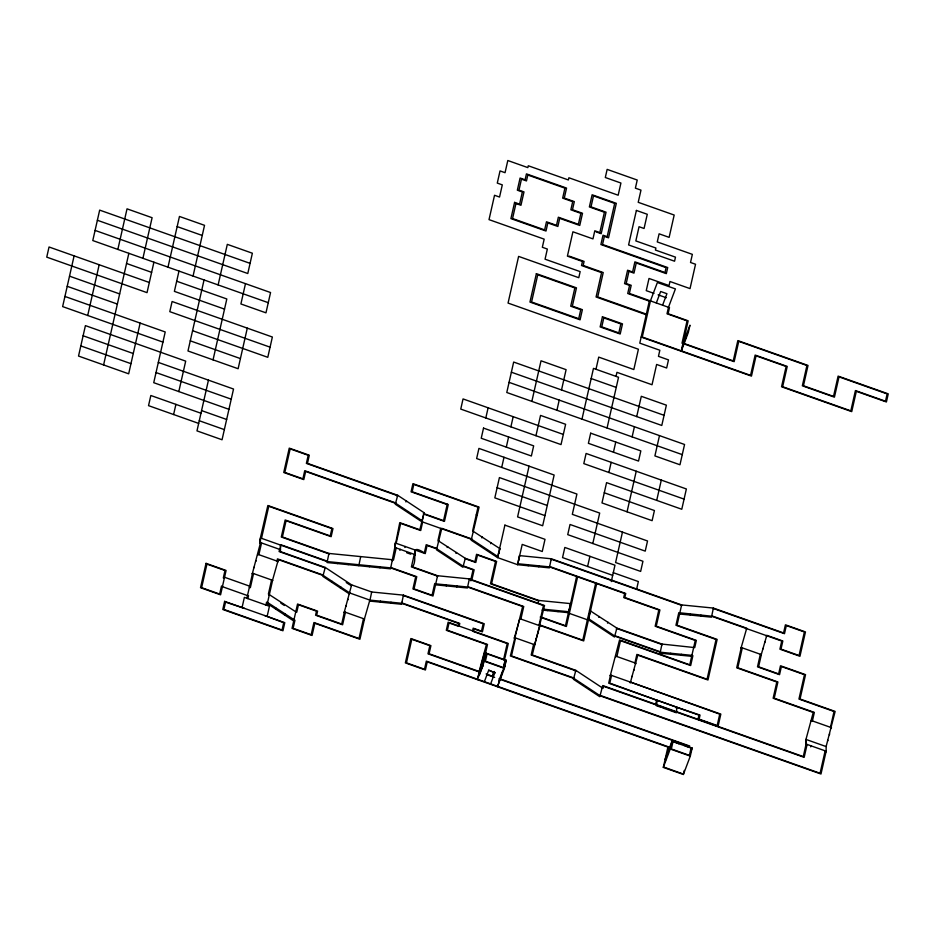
<?xml version="1.0" encoding="UTF-8"?>
<svg xmlns="http://www.w3.org/2000/svg" width="935" height="935" viewBox="0 0 935 935"><rect width="100%" height="100%" fill="white"/><g stroke="black" fill="none" stroke-linecap="round" stroke-linejoin="round"><path stroke-width="1.4" d="M328.875 554.42L328.945 553.438L282.405 536.959L286.075 520.725L331.142 536.678L332.977 528.567L267.854 505.508L260.152 538.969L260.187 543.597L260.514 537.976L327.11 561.561L390.62 567.872L415.689 576.743L412.931 588.921L432.987 596.027L437.58 575.726L469.335 578.894L544.532 605.518L532.272 654.944L575.855 670.372L602.222 687.798L603.215 688.148L603.636 686.325L804.182 757.338L807.092 744.447M337.617 563.595L337.699 562.613M348.206 564.646L348.276 563.665M358.795 565.698L360.7 556.594M369.372 566.75L369.454 565.768M379.961 567.802L380.031 566.82M380.358 602.14L380.428 601.158M392.373 560.731L392.455 559.749L328.945 553.438L327.04 562.543L390.538 568.854L399.759 522.653L419.815 529.759L424.081 512.719L397.726 495.305L307.475 463.351L309.31 455.228L289.254 448.134L283.749 472.479L303.805 479.585L305.64 471.462L395.891 503.416L422.246 520.842L421.65 521.636L395.295 504.222L397.726 495.305L397.13 496.099M390.935 603.192L391.017 602.21M403.359 596.121L403.429 595.151L371.686 591.984L369.769 601.088L401.524 604.244L403.429 595.151L484.248 623.762L482.413 631.873L474.092 628.928L473.484 631.592L507.214 643.537L503.626 659.362M390.713 567.463L416.776 576.696L414.03 588.875L432.075 595.268L434.74 583.498L435.745 583.849L435.663 584.831L467.418 587.986L469.335 578.894M437.498 576.708L437.58 575.726L412.51 566.855C418.833 558.37 408.046 542.604 424.35 552.842L426.185 544.719L437.206 548.623M446.252 585.883L446.322 584.901M456.829 586.935L456.911 585.953M551.206 559.749L551.276 558.768L519.521 555.612L517.616 564.705L549.371 567.861L551.276 558.768L681.638 604.922L713.382 608.077L783.577 632.937L785.412 624.814L805.467 631.92L799.963 656.265L779.907 649.171L781.742 641.048L711.547 616.2L678.798 612.682L675.947 625.27L716.058 639.47L707.059 679.242L636.875 654.395L634.947 662.915M518.528 560.649L518.609 559.668M519.451 556.582L519.521 555.612M528.193 565.757L528.275 564.775M538.782 566.809L538.852 565.827M547.407 610.59L547.478 609.608M557.985 611.642L558.066 610.66M542.113 610.064L568.573 612.694L576.615 576.498M569.029 610.66L569.111 609.69M440.701 528.38L437.954 540.559L465.314 558.335L474.886 561.725L476.569 554.291L496.625 561.397L491.576 583.744L538.735 600.445L570.479 603.601L568.573 612.694M661.898 645.056L661.968 644.075L616.901 628.121L589.529 610.345M670.64 654.231L670.722 653.249M679.803 613.044L679.722 614.014L711.477 617.17L713.382 608.077L713.312 609.059M681.557 605.903L681.638 604.922L677.045 625.211L717.157 639.423L707.97 680.002L637.787 655.154L630.283 682.947L630.587 682.164L719.74 714.165L717.18 725.537L699.123 719.144L700.046 715.088L676.659 707.246M681.229 655.283L681.311 654.301M690.31 615.066L690.381 614.096M596.67 583.604L588.699 618.818L615.066 636.232L660.133 652.198L691.888 655.353L691.818 656.335L660.063 653.179L661.968 644.075L694.728 647.593L696.353 640.381L656.253 626.181L659.923 609.947L624.825 597.523L625.737 593.456L549.535 566.481M700.888 616.118L700.969 615.148M503.462 668.922L504.012 665.217L505.017 665.568L504.386 668.361L497.443 686.722L502.411 672.452M504.035 666.386L504.584 662.681L505.59 663.032L504.281 666.48M74.11 255.863L62.633 306.598L162.912 342.105M87.703 315.481L99.18 264.745M117.845 249.435L127.031 208.844L152.101 217.715L142.915 258.305M103.598 364.942L128.843 253.327M140.145 323.078L128.668 373.813L78.528 356.06L85.412 325.625L185.691 361.132L178.807 391.566M153.913 262.197L147.029 292.643L46.75 257.137L49.041 246.992L149.32 282.499M167.984 267.188L179.462 216.452L204.531 225.323L193.054 276.059M178.982 271.08L174.389 291.369L224.529 309.123M173.606 414.532L175.909 404.376M204.052 279.951L187.982 350.976L238.121 368.729L247.296 328.15M218.124 284.941L227.31 244.351L252.368 253.221L247.787 273.523L97.369 220.263M208.458 380.148L196.981 430.883L222.051 439.766L233.528 389.03L158.319 362.394M213.051 359.858L226.819 298.978L176.68 281.225M245.484 283.667L240.903 303.957L265.972 312.839L270.554 292.538L95.078 230.407M242.071 607.54L244.362 597.383L269.432 606.266L267.141 616.41M244.573 608.428L225.534 602.117L223.886 609.421L282.043 630.015L283.702 622.71L264.628 615.522M246.875 598.271L252.543 573.225L272.588 580.319L266.931 605.377M247.869 598.634L248.523 595.759L247.518 595.408M253.537 573.576L250.358 587.648L249.353 587.285M261.508 538.326L268.766 506.267L331.89 528.614L330.23 535.919L285.163 519.965L281.306 537.006L328.851 553.847M258.89 554.677L261.543 542.966M265.926 605.027L266.569 602.152L267.574 602.514L294.946 620.279L293.123 628.308L311.168 634.701L313.926 622.523L359.005 638.488L363.493 618.643M271.594 579.969L268.403 594.041L295.776 611.806L296.781 612.168L298.452 604.77L316.498 611.163L315.586 615.218L342.607 624.79L345.436 612.25M276.947 561.07L277.45 558.861L323.522 575.177M279.6 549.348L279.098 551.557L325.17 567.872M280.558 545.082L280.243 550.703L280.652 544.673L327.203 561.152M344.431 611.899L341.696 624.031L316.673 615.172L317.596 611.116L297.54 604.01L292.036 628.367L312.08 635.461L314.838 623.283L359.917 639.248L364.486 619.005L344.431 611.899L344.127 612.682L351.63 584.889L325.263 567.463L280.196 551.51L280.594 549.71L260.549 542.604L252.228 574.008L252.543 573.225M396.171 543.305L400.671 523.413L420.727 530.519L422.655 521.987M396.206 547.933L393.46 560.112L392.455 559.749M401.524 604.244L401.98 602.21M414.263 554.326L411.412 566.902L437.486 576.135M422.246 520.842L424.081 512.719M447.269 504.175L443.541 520.62L423.485 513.514M485.814 417.957L488.117 407.812M465.314 558.335L462.883 567.253L436.528 549.827L441.799 528.333L471.883 538.981M459.167 626.088L459.775 623.423L401.688 602.853M470.597 580.693L473.052 569.836L463.479 566.446L437.124 549.032L427.096 545.479L425.25 553.602L395.178 542.943L394.815 543.936L394.85 548.564L395.213 547.583L415.257 554.677L414.906 555.67L415.222 550.049M471.696 580.635L474.15 569.789L463.573 566.049M501.709 467.418L504 457.273M506.302 447.129L508.593 436.984M510.884 426.839L513.186 416.683M472.572 630.833L473.18 628.168L481.502 631.113L483.161 623.809L403.347 595.548M531.851 401.372L541.026 360.793L566.096 369.664L561.514 389.965M447.175 504.573L411.073 491.798L412.908 483.675L479.094 507.109L471.193 540.185L497.56 557.599L499.991 548.693L472.619 530.916L477.995 507.156L413.819 484.435L412.171 491.74L448.262 504.526L444.452 521.379L423.403 513.923M505.59 663.032L506.221 660.239L484.575 652.618L477.388 679.628L484.33 661.255L486.165 653.144L478.907 672.288L486.41 644.495L446.299 630.295L448.134 622.184L508.301 643.479L504.316 660.496M478.019 676.835L482.927 662.822L478.591 674.299L479.597 674.649L482.963 665.72M485.581 652.969L487.509 644.449L447.397 630.248L449.045 622.944L458.08 626.134L458.676 623.47L401.594 603.262L369.851 600.106L349.795 593L323.428 575.586L278.349 559.621L272.284 581.102L272.588 580.319M529.07 466.156L517.593 516.891L542.662 525.762L554.139 475.027L478.93 448.403L476.64 458.547L576.918 494.054L572.325 514.343L647.534 540.979L645.232 551.124L570.034 524.488L567.732 534.645L642.941 561.269L640.65 571.414L615.581 562.543L622.465 532.097M535.954 435.71L540.547 415.421L565.617 424.291L561.023 444.592L460.756 409.086L463.047 398.929L563.326 434.436M484.377 681.662L488.713 670.185L494.884 672.803L488.713 670.185M490.641 683.882L494.977 672.405M556.921 410.255L559.212 400.11M515.536 637.962L511.48 655.914L574.113 678.085M520.889 619.063L523.74 606.488L467.582 586.596M538.092 603.285L538.735 600.445M581.991 419.125L593.468 368.39L618.538 377.272L607.06 428.008M533.593 644.344L531.185 654.991L575.761 670.781M595.969 369.278L598.727 357.112L633.825 369.535L638.406 349.234L508.056 303.08L518.609 256.4L578.777 277.707L580.156 271.618L545.058 259.194L547.349 249.049L542.335 247.272L544.17 239.15L489.017 219.631L494.533 195.275L499.547 197.051L502.294 184.873L497.28 183.096L500.038 170.918L505.052 172.694L507.81 160.516L527.854 167.622L528.275 165.764L568.386 179.964L568.889 177.767L618.164 195.216L620.922 183.038L605.307 177.51L607.142 169.387L637.226 180.034L635.391 188.157L640.978 190.132L638.219 202.311L674.182 215.038L669.133 237.361L659.105 233.82L657.258 241.931L692.356 254.355L690.521 262.478L695.535 264.254L690.03 288.611L669.974 281.505L669.063 285.561L649.007 278.466L646.249 290.645L653.997 293.38M538.946 625.457L543.445 605.564L469.241 579.291M616.025 376.384L616.948 372.329L652.034 384.752L656.627 364.451L666.655 368.004L668.49 359.893L658.462 356.34L659.841 350.251L639.785 343.145L649.428 300.532M577.608 576.86L566.388 626.473L540.325 617.252M587.612 566.47L589.903 556.325M592.802 543.515L599.686 513.07L499.419 477.575L494.825 497.864L544.965 515.617M608.872 472.491L611.163 462.334M613.453 452.189L615.756 442.045M595.665 583.253L582.785 640.171L540.009 625.024M616.305 628.916L616.901 628.121L614.47 637.027L588.103 619.613L590.534 610.695M632.13 436.879L634.421 426.734M636.712 416.589L641.305 396.3L666.374 405.171L661.781 425.46L511.375 372.212M611.28 581.57L614.973 565.207L564.833 547.454L562.543 557.599L612.682 575.352M627.058 511.807L636.232 471.217M659.491 435.617L654.897 455.906L679.967 464.777L684.56 444.487L509.072 382.357M681.276 351.268L688.16 320.822L668.104 313.716L669.483 307.638L629.372 293.426L631.207 285.315L626.193 283.539L628.951 271.36L633.965 273.137L636.256 262.992L666.339 273.639L667.719 267.55L602.537 244.479L604.372 236.356L608.533 237.829L616.329 203.327L592.124 194.76L589.366 206.939L604.407 212.257L599.814 232.558L594.8 230.781L592.965 238.892L572.91 231.798L567.405 256.143L582.447 261.473L581.523 265.528L601.579 272.634L596.074 296.991L646.214 314.733M610.532 675.058L608.697 683.181L698.948 715.135L698.036 719.19L718.08 726.296L720.838 714.118L610.532 675.058L610.228 675.841L619.566 639.937L689.761 664.785L695.266 640.44L655.154 626.228L658.824 609.994L623.727 597.57L624.65 593.515L549.441 566.879L517.686 563.723M611.537 675.421L609.795 683.134L656.604 700.14M616.89 656.522L620.478 640.697L690.673 665.545L692.893 655.704L691.888 655.353M636.63 589.167L638.348 581.558L613.278 572.688M656.709 500.389L661.302 480.087M656.569 705.072L656.627 700.034L676.683 707.14L676.624 712.178M685.168 745.955L692.145 748L690.31 756.111L683.368 774.484L663.312 767.378L667.906 747.088L427.248 661.875L425.413 669.998L405.358 662.892L410.862 638.535L430.918 645.641L429.083 653.752L479.223 671.505M667.38 754.206L669.004 747.03L426.337 661.115L424.502 669.226L406.456 662.845L411.774 639.295L429.831 645.688L427.985 653.81L479.129 671.914M663.312 767.378L670.255 749.005L672.09 740.894L678.892 743.746M683.368 774.484L684.291 770.417M826.119 746.562L835.142 711.43L800.044 699.006L805.549 674.649L780.48 665.778L778.645 673.89L758.589 666.795L761.347 654.617L741.291 647.511L736.698 667.812L776.81 682.012L773.14 698.246L813.251 712.447L805.748 740.24L806.063 739.456L826.119 746.562L826.154 751.191L820.988 774.016L600.387 695.909L574.02 678.494L510.381 655.961L522.642 606.534L467.488 587.005L435.745 583.849M742.296 647.873L737.797 667.754L777.908 681.966L774.238 698.2L814.35 712.4L812.421 720.92M741.291 647.511L740.976 648.294L746.738 628.215L711.64 615.791M760.342 654.266L757.502 666.842L779.556 674.661L781.391 666.538L804.462 674.708L798.946 699.053L834.043 711.488L830.467 727.313M761.347 654.617L761.032 655.4L766.793 635.321L782.84 641.001L781.005 649.112L799.051 655.505L804.38 631.966L786.323 625.573L784.488 633.696L713.3 608.486M825.149 750.84L820.077 773.257L600.469 695.5M260.164 540.512L260.526 539.518M260.175 542.055L260.538 541.061M394.827 545.479L395.189 544.486M394.839 547.022L395.201 546.04M399.864 550.341L400.215 549.348M404.843 547.489L405.206 546.496M656.627 700.034L656.3 704.113L656.65 703.12M656.288 702.571L656.639 701.577M656.662 704.663L656.312 705.656L661.314 707.433L661.676 706.439M676.321 708.134L676.683 707.14M676.718 711.769L676.356 712.762L662.681 707.924M805.713 741.993L806.075 740.999M805.725 743.535L806.087 742.542M810.75 746.855L811.112 745.861M825.792 752.184L826.154 751.191L806.099 744.085L806.063 739.456L805.736 745.078L806.099 744.085L803.27 756.579L602.724 685.565L599.791 696.704L573.424 679.289L575.855 670.372L575.259 671.166M493.832 672.347L492.289 676.578L494.218 671.47M504.234 665.486L506.221 660.239M498.647 681.405L502.983 669.916M503.708 669.016L505.017 665.568M656.323 302.975L660.659 291.498L666.924 293.707L662.588 305.196M683.017 343.554L689.96 325.181L688.312 332.486L681.37 350.859M682.48 345.938L686.816 334.461L681.907 348.475M672.09 740.894L665.159 759.267L666.152 759.617M690.661 751.927L692.145 748M257.581 555.109L257.896 554.326L277.952 561.432L277.637 562.216M255.793 561.409L256.108 560.626M254.016 567.709L254.32 566.926M349.48 593.783L349.795 593L349.199 593.795L322.832 576.381L325.263 567.463L324.667 568.258M347.691 600.083L348.007 599.3M345.915 606.383L346.219 605.599M369.535 600.889L369.851 600.106L364.183 619.776L364.486 619.005M537.847 632.89L538.163 632.107M536.059 639.189L536.374 638.406M615.581 656.954L615.896 656.171L635.952 663.266L635.636 664.049M633.848 670.348L634.164 669.565M632.06 676.648L632.376 675.865M746.34 629.407L746.644 628.624M766.396 636.501L766.7 635.718M764.608 642.801L764.912 642.018M762.82 649.1L763.135 648.317M811.101 721.353L811.416 720.569L831.472 727.664L831.157 728.447M829.368 734.746L829.684 733.963M827.592 741.046L827.896 740.263M268.812 595.186L269.409 594.391M267.574 602.514L266.978 603.309L293.345 620.723L293.941 619.928M275.767 609.106L276.363 608.311M284.556 614.914L285.152 614.12M331.621 582.189L332.217 581.395M340.41 587.998L341.006 587.203M405.919 501.908L406.515 501.113M351.034 585.684L351.63 584.889L371.686 591.984M422.573 517.581L423.169 516.786M438.363 541.704L438.959 540.909M447.152 547.513L447.736 546.718M455.929 553.321L456.525 552.527M481.817 537.87L482.413 537.076M490.606 543.679L491.202 542.884M499.395 549.488L499.991 548.693M498.472 553.543L499.068 552.749M589.482 613.524L590.078 612.729M588.103 619.613L588.699 618.818M598.727 617.299L599.323 616.504M607.516 623.107L608.112 622.313M601.626 688.592L602.222 687.798M543.504 609.211L568.644 611.712M596.168 231.915L601.182 233.692L606.055 212.187L591.014 206.857L593.491 195.894L614.692 203.409L607.166 236.684L603.005 235.211L600.889 244.549L666.071 267.632L664.972 272.506L634.888 261.847L632.598 271.991L627.584 270.215L624.557 283.621L629.571 285.385L627.724 293.508L649.287 301.14M569.053 256.073L584.083 261.403L583.171 265.458L603.227 272.552L597.722 296.909L646.354 314.125M658.1 294.841L666.304 297.739M683.111 343.145L733.25 360.898L737.832 340.609L808.027 365.456L803.446 385.746L833.517 396.405L838.111 376.104L888.25 393.857L886.415 401.98L856.331 391.333L851.738 411.622L781.555 386.763L786.136 366.473L756.053 355.826L751.471 376.115L641.165 337.067M177.171 226.597L202.24 235.468M591.165 378.546L616.235 387.417M250.077 263.366L99.671 210.118L92.787 240.552L268.263 302.683M664.084 415.315L513.666 362.055L506.782 392.501L682.269 454.632M126.541 263.471L151.61 272.342M69.529 276.164L119.657 293.917M270.075 347.166L169.796 311.659L172.098 301.514L272.365 337.021L267.784 357.31L192.575 330.686M684.069 499.115L583.802 463.608L586.093 453.463L686.372 488.97L681.779 509.259L606.57 482.635L601.988 502.925L652.116 520.678L654.418 510.533L604.279 492.78M67.227 286.309L117.366 304.062M64.936 296.453L165.215 331.96L153.737 382.695L228.935 409.32M190.273 340.831L240.412 358.584M83.121 335.77L133.261 353.524M497.116 487.719L547.255 505.473M80.819 345.915L130.958 363.668M156.028 372.551L231.237 399.175M201.574 410.594L226.644 419.464M200.978 413.258L150.839 395.505L148.536 405.65L198.676 423.403M476.254 514.869L477.259 515.232M199.284 420.738L224.353 429.621M397.632 495.714L306.376 463.398L308.211 455.287L290.166 448.893L284.836 472.432L302.893 478.825L304.728 470.702L395.973 503.018M551.183 559.177L681.545 605.331M421.65 521.636L471.789 539.39L498.156 556.804M465.221 558.744L475.798 562.484L477.481 555.051L495.527 561.444L490.478 583.791L538.642 600.843M570.479 603.601L571.484 603.952M406.702 552.76L410.804 554.221M616.808 628.53L661.887 644.484M615.16 635.835L660.227 651.788M540.407 616.843L565.476 625.714L568.351 613.033L588.407 620.139L583.697 640.931L538.572 624.954M484.33 661.255L504.386 668.361M482.355 665.358L483.36 665.708M224.54 577.269L249.61 586.151M224.318 578.251L223.325 577.9L224.996 570.502L206.939 564.121L201.621 587.659L219.667 594.052L221.49 586.023L222.483 586.374M486.118 673.948L493.014 676.391M499.278 678.611L689.796 746.072M487.147 674.754L494.65 677.408M499.185 679.02L688.709 746.118M222.413 586.689L247.483 595.572M670.255 749.005L690.31 756.111M664.411 767.331L682.456 773.724M346.242 582.517L349.83 584.889M280.804 603.11L284.392 605.483M206.027 563.349L200.522 587.706L220.578 594.812L226.083 570.455L206.027 563.349M224.622 601.357L222.787 609.48L282.954 630.774L284.789 622.663L224.622 601.357M514.589 202.369L510.907 218.615L546.005 231.038L547.84 222.916L557.868 226.469L559.703 218.346L579.758 225.452L582.517 213.273L572.489 209.72L574.324 201.609L564.296 198.056L566.552 188.075L526.44 173.875L525.108 179.8L520.094 178.024L517.335 190.202L522.349 191.967L519.603 204.146L514.589 202.369M515.956 203.514L512.555 218.533L544.637 229.893L546.472 221.782L556.5 225.323L558.347 217.212L578.391 224.306L580.88 213.355L570.853 209.802L572.688 201.679L562.66 198.138L564.915 188.157L527.808 175.02L526.475 180.934L521.461 179.158L518.983 190.121L523.997 191.897L520.959 205.291L515.956 203.514M483.524 428.101L481.233 438.258L531.372 456L533.663 445.855L483.524 428.101M536.374 273.651L529.946 302.063L580.086 319.817L582.376 309.672L572.349 306.119L576.474 287.851L536.374 273.651M537.742 274.796L531.583 301.993L578.718 318.671L580.74 309.742L570.712 306.201L574.838 287.933L537.742 274.796M504.9 525.131L497.56 557.599L517.616 564.705L522.209 544.415L542.253 551.51L545.011 539.331L504.9 525.131M487.077 653.904L485.417 661.209L503.474 667.602L505.122 660.297L487.077 653.904M602.432 316.766L600.141 326.923L620.197 334.017L622.488 323.872L602.432 316.766M603.8 317.912L601.778 326.841L618.83 332.883L620.84 323.954L603.8 317.912M636.384 210.433L628.589 244.935L674.567 261.216L675.479 257.148L655.423 250.054L655.891 248.02L635.835 240.926L639.049 226.714L644.063 228.491L647.277 214.279L636.384 210.433M590.686 433.174L588.395 443.319L638.523 461.072L640.826 450.915L590.686 433.174M650.433 300.883L642.263 337.009L750.56 375.356L755.141 355.066L787.235 366.426L782.642 386.716L850.827 410.862L855.42 390.561L885.503 401.22L887.151 393.916L839.022 376.875L834.429 397.165L802.347 385.804L806.94 365.503L738.744 341.368L734.162 361.658L682.012 343.192L687.061 320.869L667.006 313.774L668.478 307.276L675.421 288.903L657.375 282.522L650.433 300.883M673.001 741.654L671.353 748.958L689.399 755.351L691.058 748.047L673.001 741.654M519.579 619.496L514.227 638.383L514.53 637.6L534.586 644.706L534.282 645.489L539.951 625.807L519.895 618.713L519.579 619.496"/></g></svg>
